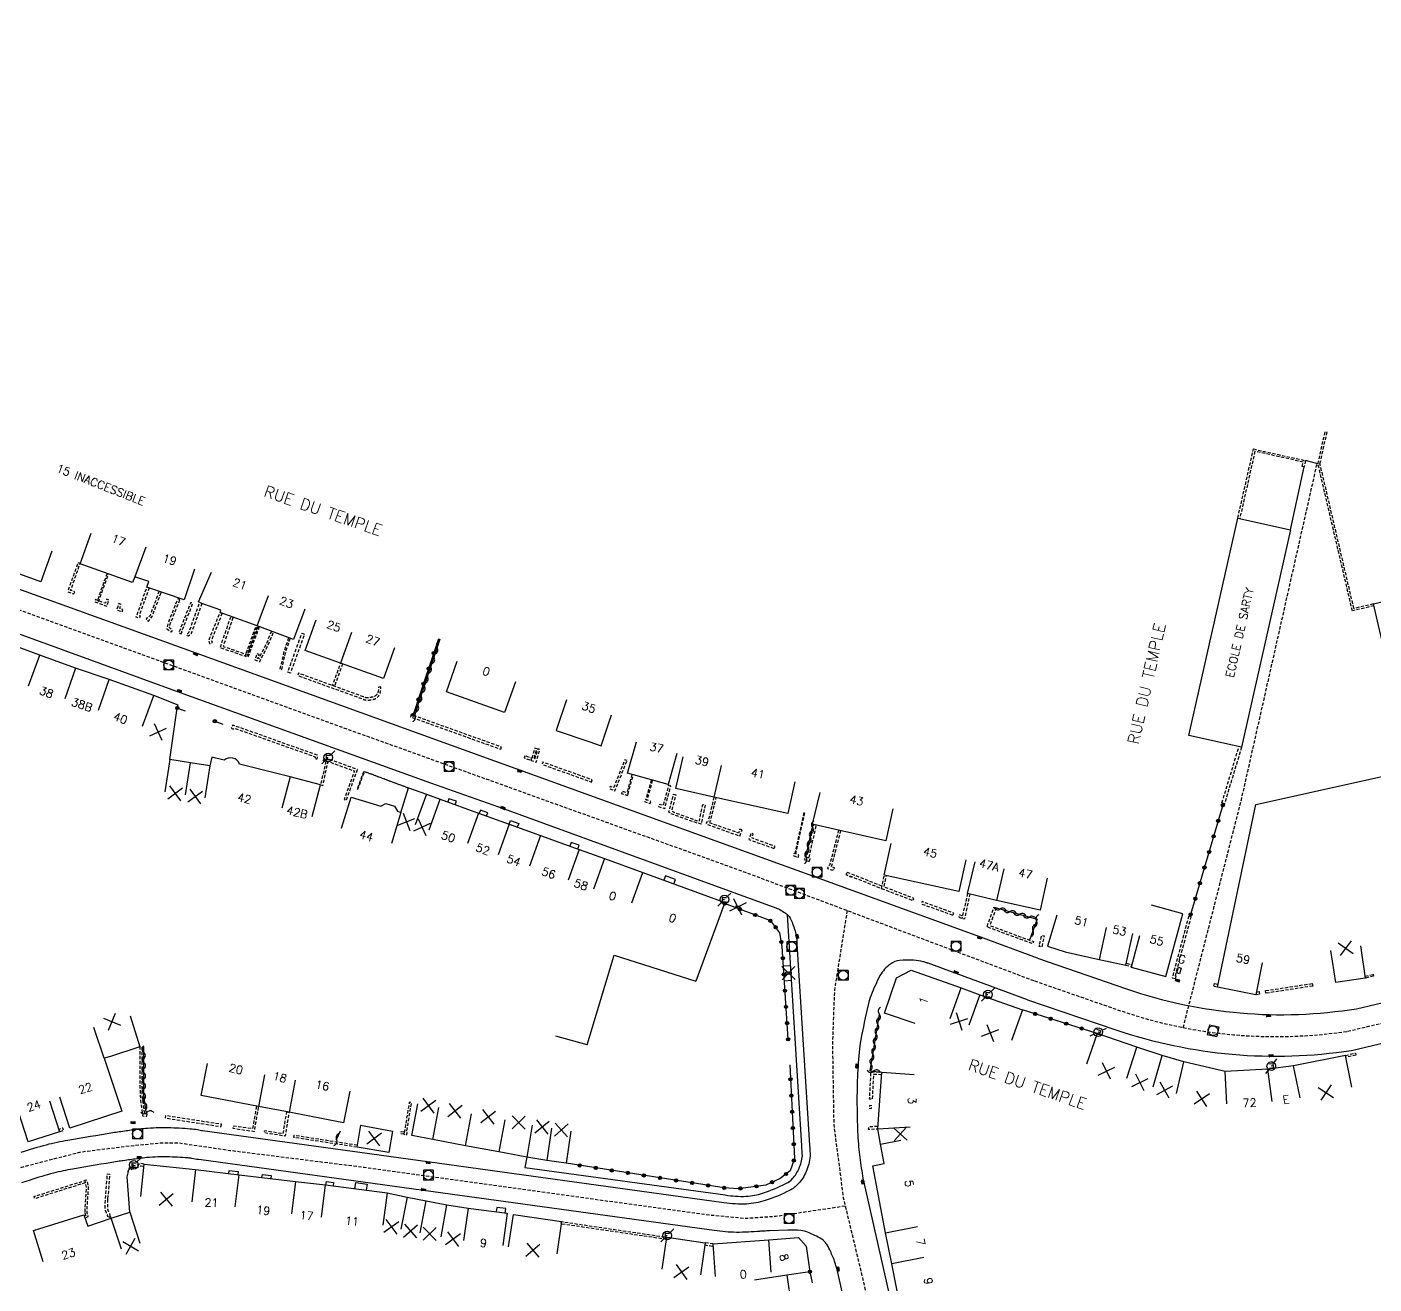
# Model space of a CAD drawing. Header units: millimetres. Extents: x 149999 to 151000, y 127000 to 128000.
# Drawn here: x 150602.9 to 150810.1, y 127183.6 to 127376.9 of the extents above; entities that cross this region are included whole.
import ezdxf
from ezdxf.enums import TextEntityAlignment as Align

# ---------------------------------------------------------------- set-up
doc = ezdxf.new("R2010")
doc.units = ezdxf.units.MM
doc.linetypes.add('DASHED', pattern=[0.75, 0.5, -0.25])
doc.layers.get('0').update_dxf_attribs({"linetype": 'CONTINUOUS'})
for name, color, linetype in [('W0001', 6, 'DASHED'), ('W0008', 7, 'CONTINUOUS'), ('W0017', 7, 'CONTINUOUS'), ('W0100', 7, 'CONTINUOUS'), ('W0112', 1, 'DASHED'), ('W0310', 3, 'CONTINUOUS'), ('W0322', 7, 'CONTINUOUS'), ('W0334', 7, 'CONTINUOUS'), ('W0400', 7, 'CONTINUOUS'), ('W0420', 7, 'CONTINUOUS'), ('W0471', 7, 'CONTINUOUS'), ('W0984', 7, 'CONTINUOUS'), ('W0989', 7, 'CONTINUOUS'), ('W0991', 7, 'CONTINUOUS'), ('W1102', 7, 'CONTINUOUS')]:
    doc.layers.add(name, color=color, linetype=linetype)
doc.styles.get("Standard").update_dxf_attribs({"font": 'romans.shx', "width": 0.85})

# ---------------------------------------------------------------- blocks, each defined once
blk = doc.blocks.new('T400')
for p, q in [((-0.15, 0.3), (0.15, 0.3)), ((-0.15, -0.25), (-0.15, 0.3)), ((-0.15, 0.15), (0.15, 0.15)), ((-0.15, 0), (0.15, 0)), ((0.15, 0.3), (0.15, -0.25)), ((-0.15, -0.15), (0.15, -0.15)), ((-0.15, -0.25), (-0.15, -0.3)), ((-0.15, -0.3), (0.15, -0.3)), ((0.15, -0.3), (0.15, -0.25))]:
    blk.add_line(p, q)
blk = doc.blocks.new('t991o')
at = {"color": 0, "linetype": 'Continuous'}
for p, q in [((-1, 1), (1, -1)), ((-1, -1), (1, 1))]:
    blk.add_line(p, q, dxfattribs=at)
blk = doc.blocks.new('t322o')
at = {"color": 0, "linetype": 'Continuous'}
for radius in [0.25, 0.15]:
    blk.add_circle((0, 0), radius, dxfattribs=at)
blk = doc.blocks.new('t310o')
at = {"color": 0, "linetype": 'Continuous'}
for centre, start, end in [((-0.5, 0.38), 216.8699, 323.1304), ((0.5, -0.37), 36.8699, 143.1303)]:
    blk.add_arc(centre, 0.625, start, end, dxfattribs=at)
blk = doc.blocks.new('T471')
for p, q in [((-0.333334, 0.333334), (-0.333334, -0.333334)), ((-0.333334, 0.333334), (0.333334, 0.333334)), ((-0.333334, 0), (0, 0)), ((0.500001, 0.500001), (1.000002, 1.000002)), ((-0.500001, -0.500001), (-1.000002, -1.000002)), ((-0.333334, -0.333334), (0.333334, -0.333334))]:
    blk.add_line(p, q)
blk.add_ellipse((0, 0), major_axis=(0.471405, 0.471405), ratio=1, start_param=5.4977871438, end_param=11.780972451)
blk = doc.blocks.new('T420')
for p, q in [((0.75, 0.75), (-0.75, 0.75)), ((-0.75, 0.75), (-0.75, -0.75)), ((0.75, 0.75), (0.75, -0.75)), ((0.75, -0.75), (-0.75, -0.75))]:
    blk.add_line(p, q)
blk.add_ellipse((0, 0), major_axis=(-0.53, 0.53), ratio=1, start_param=3.926991, end_param=10.210176)

msp = doc.modelspace()

# ---------------------------------------------------------------- linework, layer by layer
at = {"layer": 'W0001', "flags": 128}
for points in [[(150523.06, 127314.93), (150590.19, 127291.47), (150645.46, 127271.34), (150712.64, 127247.19), (150757.87, 127230.2)], [(150780.73, 127223.02), (150789.67, 127258.01), (150801.33, 127309.74)], [(150729.05, 127241.02), (150727.1, 127228.78), (150726.79, 127220.59), (150727, 127208.05), (150728.46, 127196.85), (150731.47, 127184.31), (150743.43, 127130.63), (150757.48, 127067.52), (150759.85, 127058.53), (150771.8, 127007.12)], [(150492.98, 127165.79), (150525.92, 127176.7), (150547.7, 127183.65), (150566.99, 127190.19), (150599.73, 127200.92), (150604.81, 127202.27), (150611.34, 127203.93), (150618.08, 127204.76), (150623.17, 127205.28), (150626.38, 127205.29), (150634.16, 127204.15), (150654.77, 127201.56), (150692, 127196.4), (150707.87, 127194.23), (150713.47, 127193.71), (150718.04, 127194.02), (150728.75, 127195.62)]]:
    msp.add_lwpolyline(points, dxfattribs=at)
at = {"layer": 'W0001'}
msp.add_lwpolyline([(150757.87, 127230.2), (150771.33, 127225.53, 0.119904), (150806.01, 127222.46), (150835.38, 127229.44), (150855.05, 127234.08), (150887.69, 127241.84, -0.386732)], format="xyb", dxfattribs=at)
at = {"layer": 'W0008'}
for points in [[(150758.31, 127233.69), (150772.01, 127228.98, 0.123518), (150807.39, 127225.93), (150835.04, 127232.45), (150854.69, 127237.09), (150872.31, 127241.29), (150878.3, 127242.75, 0.373321), (150881.86, 127247.34), (150867.31, 127311.86), (150856.01, 127361.94), (150843.24, 127418.91, 0.32754), (150840.59, 127420.66, -0.021067), (150829.54, 127419.29, -0.097966), (150811.15, 127420.93), (150790.86, 127425.43), (150766.74, 127430.93), (150750.94, 127434.43), (150719.34, 127441.25), (150706.51, 127444.11), (150693.77, 127447.2), (150684.92, 127449.33, -0.025223), (150681.32, 127450.56)], [(150756.8, 127227.29), (150770.36, 127222.69, 0.12032), (150806.58, 127219.51), (150836.07, 127226.52), (150855.74, 127231.16), (150879.29, 127236.76, -0.378538), (150884.93, 127233.6), (150892.99, 127198.01), (150901.62, 127159.77), (150905.23, 127143.95), (150911.53, 127116.18), (150916.21, 127095.46, -0.325), (150913.15, 127090.74), (150906.05, 127089.04), (150875.11, 127081.65), (150875.11, 127081.65), (150830.39, 127071.02), (150807.63, 127065.53), (150789.06, 127060.63)]]:
    msp.add_lwpolyline(points, format="xyb", dxfattribs=at)
at = {"layer": 'W0008', "flags": 128}
for points in [[(150758.31, 127233.69), (150749.44, 127236.98), (150721.39, 127247.17), (150678.73, 127262.58), (150674.87, 127264), (150628.95, 127280.57), (150601, 127290.68), (150587.98, 127295.43), (150545.87, 127310.67), (150540.91, 127312.45), (150524.51, 127318.86)], [(150668.8, 127257.3), (150668.99, 127257.82), (150667.82, 127258.21), (150667.65, 127257.72)], [(150673.62, 127255.56), (150673.79, 127256.03), (150672.66, 127256.45), (150672.48, 127255.97)], [(150677.11, 127254.29), (150677.31, 127254.86), (150678.55, 127254.41), (150678.34, 127253.85)], [(150687.66, 127250.47), (150687.87, 127251.06), (150686.62, 127251.47), (150686.42, 127250.92)], [(150702.42, 127245.12), (150702.66, 127245.78), (150701.11, 127246.34), (150700.87, 127245.69)], [(150634, 127200.59), (150634.05, 127201.05), (150635.42, 127200.89), (150635.37, 127200.44)], [(150639.08, 127199.98), (150639.14, 127200.45), (150640.5, 127200.27), (150640.44, 127199.82)], [(150648.91, 127198.82), (150648.98, 127199.36), (150650.08, 127199.23), (150650.01, 127198.68)], [(150653.37, 127198.24), (150653.5, 127199.19), (150655.23, 127198.93), (150655.11, 127198.02)], [(150676.47, 127194.51), (150676.56, 127195.21), (150675.17, 127195.38), (150675.08, 127194.69)]]:
    msp.add_lwpolyline(points, dxfattribs=at)
for points in [[(150583.41, 127290.22), (150626.34, 127274.61), (150649.95, 127266.06), (150665, 127260.67), (150676.3, 127256.63), (150718.08, 127241.44, -0.078488), (150719.71, 127240.51, -0.122772), (150720.44, 127239.55, -0.022965), (150720.97, 127238.15, -0.031467), (150721.24, 127237.09, -0.026076), (150721.3, 127236.61, -0.017948), (150721.34, 127235.91), (150723.28, 127204.92, -0.000366), (150723.38, 127203.26, -0.075349), (150722.76, 127200.88, -0.082346), (150721.54, 127199, -0.091772), (150720.19, 127197.98, -0.03804), (150716.43, 127196.42, -0.066412), (150713.59, 127195.9, -0.054929), (150710.1, 127196.1), (150664.53, 127202.39), (150629.96, 127207.14, -0.016001), (150629.16, 127207.28, 0.032484), (150628.06, 127207.43, 0.00659), (150624.66, 127207.62, 0.021538), (150623.28, 127207.62, 0.007423), (150621.49, 127207.52, 0.012084), (150620.26, 127207.41, 0.003563), (150619.26, 127207.28, 0.001598), (150617.13, 127206.98, 0.005827), (150616.15, 127206.83, 0.000742), (150609.24, 127205.68, 0.021496), (150605.91, 127204.97, 0.017286), (150602.01, 127203.82)], [(150756.8, 127227.29), (150741.5, 127232.9, 0.009225), (150741, 127233.08, 0.017208), (150740.72, 127233.15, 0.049119), (150739.28, 127233.37, 0.03335), (150737.13, 127233.33, 0.142685), (150735.7, 127232.78, 0.09037), (150734.1, 127231.03, 0.019631), (150732.75, 127228.03, 0.040646), (150732.27, 127226.52, 0.009012), (150731.15, 127221.12, 0.025919), (150730.89, 127219.22, 0.010696), (150730.62, 127214.87, 0.012726), (150730.57, 127211.2, 0.006136), (150730.66, 127207.03, 0.013459), (150730.78, 127205.13, 0.009855), (150730.96, 127203.44, 0.00517), (150731.41, 127200.23, 0.011793), (150731.45, 127200.02, 0.00297), (150731.62, 127199.2), (150736.12, 127179.29)], [(150735.56, 127149.95), (150727.5, 127185.83, 0.017124), (150727.34, 127186.47, 0.016955), (150727.12, 127187.11, 0.021384), (150726.38, 127188.86, 0.035649), (150725.82, 127189.85, 0.112102), (150725.16, 127190.48, 0.041045), (150722.94, 127191.57, 0.067271), (150721.91, 127191.82, 0.036071), (150719.93, 127191.89), (150717.11, 127191.78, 0.011212), (150716.66, 127191.76, -0.006771), (150715.91, 127191.71, -0.000427), (150715.2, 127191.67, -0.000172), (150713.42, 127191.57, -0.020032), (150711.6, 127191.55, -0.022281), (150709.96, 127191.66), (150708.63, 127191.82), (150707.46, 127191.97), (150663.92, 127197.97), (150629.35, 127202.72, -0.016001), (150628.28, 127202.9, 0.032484), (150627.74, 127202.98, 0.00659), (150624.47, 127203.16, 0.021538), (150623.46, 127203.16, 0.007423), (150621.81, 127203.07, 0.012084), (150620.8, 127202.97, 0.003563), (150619.85, 127202.85, 0.001598), (150617.76, 127202.56, 0.005827), (150616.88, 127202.43, 0.000742), (150609.98, 127201.28, 0.021496), (150607.03, 127200.65, 0.017286), (150603.42, 127199.59), (150602.12, 127199.15)]]:
    msp.add_lwpolyline(points, format="xyb", dxfattribs=at)
at = {"layer": 'W0017', "flags": 128}
msp.add_lwpolyline([(150679.78, 127203.09), (150679.51, 127201.49), (150710.3, 127197.29, 0.054929), (150713.53, 127197.09, 0.066412), (150716.06, 127197.56, 0.03804), (150719.65, 127199.05, 0.091772), (150720.66, 127199.81, 0.082346), (150721.66, 127201.36, 0.072071), (150722.18, 127203.29, 0.000344), (150722.08, 127204.85), (150719.86, 127240.38)], format="xyb", dxfattribs=at)
for points in [[(150720.35, 127232.51), (150719.26, 127232.44)], [(150719.4, 127230.22), (150720.49, 127230.29)], [(150618.78, 127194.64), (150618.36, 127200.09), (150618.69, 127201.51)]]:
    msp.add_lwpolyline(points, dxfattribs=at)
at = {"layer": 'W0100', "flags": 128}
for points in [[(150606.76, 127296.26), (150605.06, 127291.56), (150592.19, 127296.19), (150590.11, 127296.95), (150583.52, 127299.32), (150585.21, 127304.02)], [(150628.72, 127293.52), (150627.1, 127288.79), (150621.4, 127290.74), (150621.69, 127291.59), (150619.54, 127292.3), (150619.18, 127291.43), (150611.13, 127294.33), (150612.82, 127299.04)], [(150645.67, 127287.36), (150643.91, 127282.67), (150638.33, 127284.76), (150632.63, 127286.83), (150632.77, 127287.21), (150629.84, 127288.23), (150629.3, 127288.47), (150631.33, 127293.04)], [(150651.17, 127279.04), (150645.72, 127281.01), (150647.42, 127285.71)], [(150659.46, 127281.38), (150657.78, 127276.67), (150651.14, 127279.05)], [(150678.05, 127276.19), (150676.38, 127271.48), (150667.44, 127274.65), (150669.11, 127279.36)], [(150685.89, 127273.42), (150684.3, 127268.68), (150689.32, 127266.99), (150691.22, 127266.35), (150692.81, 127271.09)], [(150702.88, 127265.18), (150701.53, 127260.37), (150695.3, 127262.12), (150696.65, 127266.93)], [(150721, 127260.81), (150719.92, 127255.93), (150708.58, 127258.45), (150702.72, 127259.79), (150703.83, 127264.66)], [(150651.31, 127253.67), (150652.77, 127258.45), (150657.35, 127257.05), (150658.15, 127257.47), (150659.44, 127257.08), (150659.92, 127256.27), (150660.45, 127256.1), (150661.62, 127259.9), (150664.36, 127258.91), (150666.47, 127258.14), (150672.39, 127256), (150677.11, 127254.29), (150681.91, 127252.55), (150687.84, 127250.41), (150691.77, 127249.02), (150697.65, 127246.87), (150710.24, 127242.24), (150705.8, 127230.18)], [(150736.1, 127256.63), (150735, 127251.75), (150727.74, 127253.38), (150723.93, 127254.24), (150723.75, 127254.28), (150724.91, 127259.15)], [(150672.39, 127256), (150670.69, 127251.3)], [(150677.11, 127254.29), (150675.4, 127249.59)], [(150747.31, 127248.83), (150746.24, 127243.94), (150734.77, 127246.45), (150735.84, 127251.34)], [(150759.82, 127245.97), (150758.75, 127241.09), (150752.03, 127242.56), (150747.55, 127243.65), (150748.73, 127248.51)], [(150739.54, 127223.63), (150734.81, 127225.25), (150736.67, 127230.68), (150738.9, 127231.85), (150746.6, 127229.11), (150749.47, 127228.08), (150756.02, 127225.73), (150754.33, 127221.02)], [(150618.79, 127224.81), (150620.3, 127220.04), (150615.78, 127218.6), (150614.82, 127218.3), (150617.55, 127210.15), (150609.55, 127207.57), (150608.02, 127212.33)], [(150652.6, 127213.27), (150651.62, 127208.36), (150643.25, 127210.02), (150638.57, 127210.87), (150629.74, 127212.57), (150630.68, 127217.48)], [(150742.25, 127180.38), (150737.34, 127179.43), (150735.93, 127186.72), (150734.96, 127191.46), (150733, 127201.78), (150734.76, 127202.11), (150734.19, 127205.09), (150733.75, 127207.45), (150734.39, 127216.16), (150739.38, 127215.79)], [(150606.4, 127211.78), (150607.94, 127207.02), (150603.15, 127205.47), (150601.61, 127210.22)], [(150686.59, 127207.1), (150685.84, 127202.16), (150682.86, 127202.61), (150679.78, 127203.09), (150675.48, 127203.93), (150670.38, 127204.86), (150665.33, 127205.81), (150662.14, 127206.41), (150663.07, 127211.32)], [(150654.25, 127208.01), (150659.17, 127207.11), (150658.57, 127203.8), (150653.7, 127204.63), (150654.27, 127208)], [(150620.44, 127197.06), (150620.96, 127202.03), (150628.85, 127201.19), (150635.56, 127200.41), (150644.21, 127199.36), (150648.83, 127198.83), (150658.31, 127197.6), (150661.42, 127196.94), (150664.34, 127196.39), (150667.51, 127195.78), (150670.79, 127195.24), (150676.76, 127194.47), (150676.12, 127189.52)], [(150605.45, 127187.03), (150603.95, 127191.81), (150611.7, 127194.23), (150612.3, 127192.49), (150615.91, 127193.72), (150618.78, 127194.64), (150620.31, 127189.88)], [(150677.01, 127189.33), (150677.73, 127194.27), (150685.14, 127193.19), (150684.42, 127188.25)], [(150700.61, 127185.86), (150701.33, 127190.8), (150707.25, 127189.95), (150706.53, 127185)], [(150708.83, 127184.78), (150708.47, 127189.76), (150716.99, 127190.38), (150721.59, 127190.73), (150722.74, 127189.44), (150723.34, 127185.48), (150719.78, 127184.94), (150720.46, 127180.47)]]:
    msp.add_lwpolyline(points, dxfattribs=at)
at = {"layer": 'W0100'}
for points in [[(150789.13, 127301.36), (150797.22, 127299.54), (150789.69, 127266.12), (150781.6, 127267.94)], [(150779.99, 127232.3), (150780.41, 127232.18), (150780.18, 127231.31), (150779.76, 127231.43)]]:
    msp.add_lwpolyline(points, close=True, dxfattribs=at)
at = {"layer": 'W0100', "flags": 128}
msp.add_lwpolyline([(150646.82, 127255.49), (150648.1, 127260.32), (150643.39, 127261.57), (150635.65, 127263.54, 0.524477), (150633.26, 127264.11), (150631.38, 127264.57), (150631.06, 127263.27), (150628.09, 127263.72), (150624.91, 127264.21), (150626.06, 127272.15), (150626.17, 127272.59), (150622.47, 127274.05), (150615.58, 127276.52), (150610.4, 127278.27), (150604.9, 127280.27), (150600.03, 127282.07), (150595.29, 127283.81), (150589.02, 127286.14), (150585.39, 127287.46), (150580.66, 127289.21), (150578.91, 127284.52)], format="xyb", dxfattribs=at)
at = {"layer": 'W0100'}
for points in [[(150816.47, 127280.8), (150811.92, 127279.75), (150810.59, 127285.5), (150809.97, 127288.15), (150820.71, 127290.69), (150821.34, 127287.98), (150822.37, 127283.49)], [(150792.87, 127232.96), (150791.88, 127228.05), (150785.99, 127229.24), (150791.9, 127257.34), (150820.76, 127263.71), (150820.92, 127263.03), (150867.83, 127274.08), (150867.89, 127273.79), (150872.66, 127274.81), (150877.8, 127250.61), (150878.96, 127245.61), (150877.74, 127243.65), (150873.37, 127242.63), (150873.42, 127242.45), (150865.77, 127240.66), (150846.4, 127236.29), (150845.3, 127241.17)], [(150774, 127237.15), (150772.71, 127232.32), (150778.06, 127230.89), (150780.66, 127240.53), (150775.83, 127241.83)], [(150761.28, 127240.31), (150759.85, 127235.52), (150762.6, 127234.69), (150767.79, 127233.51), (150771.9, 127232.61), (150772.97, 127237.49)], [(150807.98, 127235.57), (150808.73, 127230.63), (150804.21, 127229.94), (150803.45, 127234.88)], [(150806.66, 127213.85), (150805.67, 127218.75), (150797.71, 127217.14), (150793.75, 127216.61), (150787.2, 127216.28), (150780.83, 127217.76), (150777.48, 127218.72), (150773.62, 127220), (150767.5, 127222.13), (150765.86, 127217.41)]]:
    msp.add_lwpolyline(points, dxfattribs=at)
at = {"layer": 'W0100', "flags": 128}
for points in [[(150712.56, 127241.61), (150712.46, 127241.33), (150711.93, 127241.51), (150712.03, 127241.8)], [(150719.63, 127231.23), (150719.63, 127231.56), (150720.45, 127231.57), (150720.46, 127231.24)]]:
    msp.add_lwpolyline(points, close=True, dxfattribs=at)
at = {"layer": 'W0112'}
for points in [[(150810.04, 127287.86), (150806.74, 127287.09), (150801.45, 127309.71), (150802.56, 127314.65)], [(150809.97, 127288.15), (150806.97, 127287.45), (150801.76, 127309.71), (150802.86, 127314.59)], [(150789.13, 127301.36), (150791.53, 127311.98), (150799.52, 127310.18), (150799.31, 127309.21), (150799.02, 127309.27), (150799.17, 127309.95), (150791.75, 127311.62), (150789.43, 127301.3)], [(150789.69, 127266.12), (150787.08, 127257.44), (150786.69, 127257.56), (150789.29, 127266.21)], [(150771.97, 127232.9), (150772.81, 127232.7)], [(150771.9, 127232.61), (150772.74, 127232.41)], [(150808.69, 127230.93), (150809.93, 127231.21), (150810, 127230.92), (150808.73, 127230.63)], [(150785.99, 127229.24), (150785.44, 127229.37), (150785.54, 127229.78), (150786.08, 127229.67)], [(150791.97, 127228.47), (150792.41, 127228.55), (150792.47, 127228.15), (150791.88, 127228.05)], [(150805.67, 127218.75), (150807.23, 127219.09), (150807.29, 127218.79), (150805.73, 127218.45)]]:
    msp.add_lwpolyline(points, dxfattribs=at)
at = {"layer": 'W0112', "flags": 128}
for points in [[(150610.17, 127289.68), (150610.29, 127290.01), (150609.66, 127290.24), (150611.13, 127294.37), (150610.79, 127294.49), (150609.21, 127290.03)], [(150615.55, 127288.75), (150615.22, 127288.87), (150615, 127288.26), (150613.47, 127288.81), (150613.35, 127288.48), (150615.21, 127287.81)], [(150626.47, 127288.82), (150626.14, 127288.96), (150624.58, 127285.05), (150624.46, 127284.34), (150625.11, 127283.81), (150625.34, 127284.08), (150624.84, 127284.49), (150624.93, 127284.95)], [(150617.56, 127286.95), (150617.68, 127287.28), (150617.2, 127287.47), (150617.42, 127288.07), (150617.09, 127288.2), (150616.74, 127287.26)], [(150626.68, 127283.56), (150626.81, 127283.89), (150626.74, 127283.91), (150628.45, 127288.23), (150628.12, 127288.36), (150626.28, 127283.71)], [(150643.45, 127277.51), (150643.04, 127277.66), (150643.51, 127278.94), (150645.2, 127283.65), (150645.61, 127283.5), (150643.92, 127278.8)], [(150675.79, 127265.8), (150675.91, 127266.14), (150662.03, 127271.13), (150661.91, 127270.8)], [(150634.36, 127269.05), (150634.67, 127268.89), (150634.77, 127269.08), (150647.25, 127264.65), (150647.24, 127264.35), (150647.59, 127264.34), (150647.61, 127264.89), (150634.6, 127269.52)], [(150681.82, 127265.75), (150681.49, 127265.86), (150680.99, 127264.29), (150680.89, 127264.32), (150681.39, 127265.89), (150681.05, 127266), (150680.45, 127264.09), (150681.22, 127263.84)], [(150648.1, 127260.32), (150648.44, 127260.25), (150649.25, 127263.94), (150653.3, 127262.47), (150651.71, 127258.1), (150652.05, 127257.98), (150653.76, 127262.68), (150648.99, 127264.42)], [(150680.45, 127264.09), (150680.57, 127264.42), (150679.51, 127264.81), (150679.39, 127264.47)], [(150689.75, 127260.76), (150689.87, 127261.09), (150682.27, 127263.84), (150682.15, 127263.51)], [(150695.21, 127264.06), (150694.88, 127264.2), (150693.15, 127259.89), (150692.63, 127260.1), (150692.49, 127259.77), (150693.35, 127259.42)], [(150701.94, 127260.18), (150701.6, 127260.27), (150700.76, 127257.15), (150700.16, 127257.34), (150700.06, 127257), (150701.01, 127256.69)], [(150695.3, 127258.7), (150695.42, 127259.03), (150694.49, 127259.36), (150694.37, 127259.02)], [(150698.76, 127257.46), (150698.88, 127257.8), (150698.05, 127258.09), (150697.93, 127257.75)], [(150702.37, 127258.89), (150702.71, 127258.8), (150702.06, 127256.34), (150702.38, 127256.2), (150702.37, 127256.14), (150706, 127254.82), (150706.05, 127254.92), (150706.35, 127254.79), (150706.87, 127257.3), (150707.22, 127257.23), (150706.61, 127254.3), (150706.23, 127254.46), (150706.19, 127254.38), (150701.98, 127255.9), (150701.99, 127255.99), (150701.64, 127256.14)], [(150721.02, 127249.85), (150721.17, 127249.82), (150721.48, 127251.21), (150722.56, 127256.09), (150722.41, 127256.12), (150721.33, 127251.24)], [(150712.91, 127253.42), (150712.57, 127253.53), (150712.36, 127252.93), (150707.49, 127254.65), (150707.37, 127254.32), (150712.57, 127252.47)], [(150717.86, 127250.54), (150717.98, 127250.87), (150714.4, 127252.17), (150714.62, 127252.77), (150714.28, 127252.9), (150713.94, 127251.95)], [(150721.52, 127249.19), (150721.65, 127249.52), (150720.91, 127249.8), (150720.78, 127249.47)], [(150723.22, 127248.57), (150723.37, 127248.99), (150722.61, 127249.27), (150722.46, 127248.85)], [(150745.32, 127240.3), (150745.44, 127240.63), (150740.57, 127242.39), (150740.45, 127242.06)], [(150621.39, 127209.4), (150621.41, 127209.76), (150621.05, 127209.78), (150620.68, 127212.55), (150620.66, 127220.04), (150620.3, 127220.04), (150620.33, 127212.53), (150620.73, 127209.44)], [(150732.45, 127210.62), (150732.8, 127210.58), (150732.85, 127210.97), (150732.5, 127211.02)], [(150632.79, 127207.8), (150632.84, 127208.15), (150624.24, 127209.48), (150624.18, 127209.13)], [(150608.58, 127207.24), (150608.47, 127207.58), (150607.83, 127207.36), (150607.94, 127207.02)]]:
    msp.add_lwpolyline(points, close=True, dxfattribs=at)
for points in [[(150615.26, 127292.84), (150613.77, 127288.71), (150613.98, 127288.59), (150615.48, 127292.76)], [(150621.73, 127290.63), (150620.19, 127286.35), (150620.34, 127286.31), (150620.24, 127285.97), (150619.73, 127286.11), (150621.4, 127290.74), (150621.73, 127290.62)], [(150623.26, 127290.1), (150621.89, 127286.39), (150621.51, 127285.95), (150621.4, 127286.01), (150621.25, 127285.68), (150621.61, 127285.52), (150622.2, 127286.2), (150623.6, 127289.99)], [(150636.6, 127280.43), (150636.49, 127280.1), (150632.65, 127281.41), (150634.27, 127286.14), (150634.61, 127286.03), (150633.1, 127281.63), (150636.61, 127280.43)], [(150638.66, 127284.64), (150636.91, 127279.94), (150636.49, 127280.1), (150638.2, 127284.81)], [(150638.48, 127284.71), (150636.79, 127280.2), (150638.39, 127284.74)], [(150640.53, 127283.94), (150639.7, 127281.93), (150638.56, 127279.72), (150638.43, 127279.76), (150638.65, 127280.37), (150638.32, 127280.49), (150637.98, 127279.55), (150638.73, 127279.28), (150640.02, 127281.78), (150640.86, 127283.81)], [(150643.18, 127282.95), (150642.5, 127281), (150641.84, 127278.14), (150642.11, 127278.08), (150642.77, 127280.92), (150643.43, 127282.85)], [(150651.46, 127278.93), (150650.23, 127275.5), (150649.94, 127275.6), (150651.17, 127279.04)], [(150648.98, 127264.37), (150648.68, 127263.92), (150648.49, 127264.04), (150648.77, 127264.48), (150648.98, 127264.36)], [(150661.6, 127259.83), (150654.81, 127262.36), (150653.78, 127259.6), (150653.73, 127259.61), (150654.77, 127262.43), (150661.61, 127259.88)], [(150695.97, 127261.93), (150695.18, 127259.12), (150695.37, 127259.06), (150696.16, 127261.88)], [(150698.93, 127261.1), (150698.09, 127258.12), (150698.3, 127257.99), (150699.15, 127261.03)], [(150708.58, 127258.45), (150707.7, 127254.83), (150708.05, 127254.75), (150708.92, 127258.37)], [(150723.14, 127249.08), (150722.81, 127249.2), (150723.93, 127254.24), (150724.27, 127254.16), (150723.14, 127249.08)], [(150727.74, 127253.38), (150726.33, 127247.92), (150726.16, 127247.94), (150726.02, 127247.5), (150726.76, 127247.23), (150726.81, 127247.32), (150727.01, 127247.26), (150727.12, 127247.59), (150726.65, 127247.75), (150728.09, 127253.3)], [(150734.41, 127244.76), (150729, 127246.91), (150728.87, 127246.58), (150734.33, 127244.41), (150734.77, 127246.45)], [(150729.81, 127246.21), (150729.78, 127246.12), (150729.06, 127246.38), (150729.1, 127246.49)], [(150734.33, 127244.41), (150739.17, 127242.56), (150739.3, 127242.89), (150734.74, 127244.63), (150735.12, 127246.38)], [(150746.8, 127240.17), (150746.35, 127240.33), (150746.23, 127240), (150746.72, 127239.82), (150747.14, 127239.74), (150747.25, 127240.17), (150747.98, 127243.54)], [(150747.55, 127243.65), (150746.72, 127239.82)], [(150751.97, 127241.44), (150751.01, 127238.7), (150757.72, 127236.24), (150757.6, 127235.91), (150750.56, 127238.49), (150751.63, 127241.53), (150751.96, 127241.41)], [(150758.65, 127235.84), (150759, 127237.21), (150759.35, 127237.14), (150758.96, 127235.39), (150758.56, 127235.5), (150758.7, 127235.83)], [(150734.36, 127215.76), (150733.1, 127215.82), (150732.91, 127212.01), (150732.51, 127212.03), (150732.72, 127216.24), (150734.39, 127216.16)], [(150638.23, 127210.93), (150637.62, 127207.46), (150634.66, 127207.89), (150634.6, 127207.54), (150637.91, 127207.06), (150638.57, 127210.87)], [(150642.9, 127210.08), (150643.25, 127210.02), (150642.63, 127206.34), (150639.45, 127206.83), (150639.51, 127207.18), (150642.34, 127206.74), (150642.9, 127210.09)], [(150660.96, 127206.97), (150660.91, 127206.62), (150661.35, 127206.55), (150661.41, 127206.9), (150661.32, 127206.91), (150662.08, 127211.5), (150661.73, 127211.55), (150660.91, 127206.62), (150660.44, 127206.68), (150660.49, 127207.04), (150660.97, 127206.97)], [(150653.7, 127204.63), (150643.98, 127206.13), (150644.04, 127206.48), (150653.76, 127204.98)], [(150733.77, 127207.81), (150732.72, 127207.78), (150732.37, 127207.78), (150732.31, 127207.41), (150733.75, 127207.45)], [(150620.96, 127202.03), (150620.29, 127202.15), (150620.27, 127202.03), (150618.69, 127201.51), (150618.81, 127201.17), (150620.39, 127201.7), (150620.36, 127201.78), (150620.93, 127201.68)], [(150615.9, 127193.71), (150615.83, 127193.91), (150615.5, 127193.81), (150615.57, 127193.6)], [(150701.28, 127190.45), (150685.09, 127192.84), (150685.14, 127193.19), (150701.33, 127190.8), (150701.28, 127190.45)], [(150708.47, 127189.76), (150707.25, 127189.95), (150707.2, 127189.6), (150708.5, 127189.4)]]:
    msp.add_lwpolyline(points, dxfattribs=at)
for points in [[(150629.84, 127288.23), (150628.32, 127283.93, -0.024455), (150628.18, 127283.6, -0.08395), (150628.12, 127283.51), (150627.79, 127283.18), (150627.59, 127283.23), (150627.68, 127283.6), (150627.84, 127283.77, 0.023563), (150627.96, 127284.05), (150629.5, 127288.38)], [(150632.96, 127286.71), (150631.41, 127282.83, 0.026076), (150631.3, 127282.52), (150631.41, 127282.27), (150631.26, 127281.94), (150631.07, 127282.02), (150630.95, 127282.47, -0.136531), (150630.95, 127282.56, -0.029938), (150631.08, 127282.96), (150632.63, 127286.83), (150632.96, 127286.7)]]:
    msp.add_lwpolyline(points, format="xyb", dxfattribs=at)
for points in [[(150657.36, 127275.42), (150657.01, 127275.38, -0.152814), (150656.79, 127274.31, -0.199537), (150656.2, 127273.86, -0.053507), (150655.35, 127273.71, -0.093071), (150654.94, 127273.76, -0.039019), (150654.87, 127273.79, 0.029984), (150654.68, 127273.88), (150644.68, 127277.49), (150644.56, 127277.15), (150654.56, 127273.54, -0.029984), (150654.71, 127273.48, 0.039019), (150654.83, 127273.43, 0.093071), (150655.37, 127273.36, 0.053507), (150656.3, 127273.51, 0.199537), (150657.1, 127274.14, 0.152814)], [(150615.35, 127196.65), (150615.32, 127195.37, 0.143209), (150615.52, 127194.65, -0.143209), (150615.71, 127193.93), (150615.36, 127193.94, 0.143209), (150615.21, 127194.47, -0.143209), (150614.97, 127195.38), (150615, 127196.67), (150615.33, 127200.53), (150615.68, 127200.5)], [(150611.85, 127194.59, 0.031151), (150611.92, 127194.21, 0.031151), (150612.04, 127193.85), (150612.37, 127193.98, -0.031151), (150612.26, 127194.3, -0.031151), (150612.2, 127194.63, -0.028985), (150612.18, 127194.88, -0.0206), (150612.19, 127195.27), (150612.43, 127198.52), (150612.16, 127199.59), (150611.82, 127199.5), (150611.92, 127199.16), (150604.15, 127196.72), (150604.05, 127197.06), (150611.82, 127199.5), (150612.07, 127198.49), (150611.84, 127195.29, 0.0206), (150611.83, 127194.88, 0.028985)]]:
    msp.add_lwpolyline(points, format="xyb", close=True, dxfattribs=at)
at = {"layer": 'W0112'}
for points in [[(150781.57, 127240.16), (150779.03, 127230.67), (150779.56, 127230.53), (150779.66, 127230.92), (150779.52, 127230.95), (150781.96, 127240.06)], [(150800.65, 127229.4), (150793.45, 127228.3), (150793.39, 127228.7), (150800.58, 127229.8)]]:
    msp.add_lwpolyline(points, close=True, dxfattribs=at)
at = {"layer": 'W0310', "flags": 128}
for points in [[(150662.57, 127271.03), (150663.32, 127273.28), (150666.46, 127282.77)], [(150722.71, 127249.22), (150723.83, 127254.27)], [(150751.63, 127241.53), (150758.27, 127239.69), (150757.09, 127236.47)], [(150734, 127225.1), (150732.57, 127216.39), (150734.39, 127216.16)], [(150621.43, 127210.01), (150621.27, 127210.02), (150620.94, 127212.57), (150620.91, 127220.04)], [(150650.55, 127205.81), (150651.16, 127207.16)]]:
    msp.add_lwpolyline(points, dxfattribs=at)
at = {"layer": 'W0322', "flags": 128}
for points in [[(150662.36, 127271.1), (150663.11, 127273.35), (150666.25, 127282.84)], [(150626.06, 127272.15), (150627.28, 127271.72)], [(150631.82, 127270.12), (150633.07, 127269.68)], [(150719.98, 127221.22), (150719.06, 127235.49), (150718.71, 127237.59), (150717.33, 127239.42), (150710.19, 127242.1)], [(150720.23, 127217.27), (150720.96, 127202.88), (150720.3, 127201.02), (150718.77, 127199.81), (150716.57, 127198.8), (150712.3, 127198.25), (150710.16, 127198.37), (150685.84, 127202.16)], [(150723.34, 127185.48), (150723.67, 127183.76)]]:
    msp.add_lwpolyline(points, dxfattribs=at)
at = {"layer": 'W0322'}
for points in [[(150781.79, 127240.1), (150786.91, 127257.49)], [(150767.5, 127222.13), (150756.02, 127225.73)]]:
    msp.add_lwpolyline(points, dxfattribs=at)
at = {"layer": 'W0334'}
msp.add_lwpolyline([(150801.45, 127309.71), (150799.52, 127310.18)], dxfattribs=at)
at = {"layer": 'W0334', "flags": 128}
msp.add_lwpolyline([(150797.22, 127299.54), (150799.31, 127309.21)], dxfattribs=at)
at = {"layer": 'W1102'}
for p, q in [((150621.23, 127296.86), (150619.54, 127292.3)), ((150638.33, 127284.76), (150640.06, 127289.46)), ((150652.83, 127283.75), (150651.14, 127279.05)), ((150603.18, 127275.57), (150604.9, 127280.27)), ((150610.4, 127278.27), (150608.75, 127273.55)), ((150613.93, 127271.8), (150615.58, 127276.52)), ((150620.71, 127269.37), (150622.47, 127274.05)), ((150624.91, 127264.21), (150624.15, 127259.27)), ((150627.33, 127258.78), (150628.09, 127263.72)), ((150631.06, 127263.27), (150630.32, 127258.33)), ((150709.68, 127263.32), (150708.58, 127258.45)), ((150643.39, 127261.57), (150642.14, 127256.73)), ((150664.36, 127258.91), (150662.66, 127254.21)), ((150664.77, 127253.44), (150666.47, 127258.14)), ((150660.45, 127256.1), (150658.98, 127251.33)), ((150681.91, 127252.55), (150680.2, 127247.85)), ((150687.84, 127250.41), (150686.15, 127245.7)), ((150691.77, 127249.02), (150690.08, 127244.31)), ((150753.16, 127247.43), (150752.03, 127242.56)), ((150695.93, 127242.18), (150697.65, 127246.87)), ((150768.9, 127238.39), (150767.79, 127233.51)), ((150689.1, 127220.38), (150693.23, 127234.18)), ((150693.23, 127234.18), (150705.8, 127230.18)), ((150744.92, 127224.4), (150746.6, 127229.11)), ((150749.47, 127228.08), (150747.78, 127223.38)), ((150614.82, 127218.3), (150613.24, 127223.04)), ((150689.1, 127220.38), (150684.28, 127221.72)), ((150772.04, 127215.26), (150773.62, 127220)), ((150776.11, 127213.91), (150777.48, 127218.72)), ((150779.7, 127212.89), (150780.83, 127217.76)), ((150787.46, 127211.28), (150787.2, 127216.28)), ((150794.41, 127211.66), (150793.75, 127216.61)), ((150798.7, 127212.24), (150797.71, 127217.14)), ((150639.49, 127215.78), (150638.57, 127210.87)), ((150644.18, 127214.94), (150643.25, 127210.02)), ((150665.33, 127205.81), (150666.26, 127210.72)), ((150670.38, 127204.86), (150671.29, 127209.78)), ((150676.4, 127208.85), (150675.48, 127203.93)), ((150680.64, 127208.02), (150679.78, 127203.09)), ((150683.62, 127207.55), (150682.86, 127202.61)), ((150733.75, 127207.45), (150738.74, 127207.74)), ((150734.19, 127205.09), (150737.29, 127205.7)), ((150628.85, 127201.19), (150628.3, 127196.22)), ((150634.97, 127195.45), (150635.56, 127200.41)), ((150644.21, 127199.36), (150643.62, 127194.39)), ((150648.22, 127193.87), (150648.83, 127198.83)), ((150658.31, 127197.6), (150657.67, 127192.64)), ((150661.42, 127196.94), (150660.43, 127192.04)), ((150663.41, 127191.47), (150664.34, 127196.39)), ((150666.63, 127190.85), (150667.51, 127195.78)), ((150617.48, 127188.97), (150615.91, 127193.72)), ((150670.79, 127195.24), (150670.07, 127190.3)), ((150734.96, 127191.46), (150739.87, 127192.42)), ((150717.36, 127185.4), (150716.99, 127190.38)), ((150740.83, 127187.69), (150735.93, 127186.72)), ((150719.78, 127184.94), (150714.83, 127184.19))]:
    msp.add_line(p, q, dxfattribs=at)

# ---------------------------------------------------------------- block references
at = {"layer": 'W0310'}
for p, rotation in [((150666.02, 127281.44), 71.69090165404198), ((150665.53, 127279.95), 71.69090165404198), ((150665.03, 127278.46), 71.69090165404198), ((150664.05, 127275.49), 71.69090165404198), ((150664.54, 127276.98), 71.69090165404198), ((150663.56, 127274), 71.69090165404198), ((150663.07, 127272.52), 71.690901654042), ((150662.57, 127271.03), 71.690901654042), ((150723.73, 127253.81), 77.48147478729246), ((150723.05, 127250.75), 77.48147478729246), ((150723.39, 127252.28), 77.48147478729246), ((150722.71, 127249.22), 77.48147478729246), ((150752.57, 127241.27), 164.5436709555931), ((150754.08, 127240.85), 164.5436709555931), ((150755.59, 127240.44), 164.5436709555931), ((150757.1, 127240.02), 164.5436709555931), ((150757.63, 127237.94), 249.8713386976482), ((150758.17, 127239.41), 249.8713386976482), ((150733.75, 127223.56), 260.6513984494196), ((150734, 127225.1), 260.6513984494196), ((150733.5, 127222.01), 260.6513984494196), ((150733.24, 127220.47), 260.6513984494196), ((150620.91, 127219.24), 90.19194463144798), ((150620.92, 127217.67), 90.19194463144798), ((150732.73, 127217.38), 260.6513984494196), ((150732.99, 127218.92), 260.6513984494196), ((150620.92, 127216.1), 90.19194463144798), ((150733.13, 127216.32), 352.7969904820836), ((150620.93, 127214.54), 90.19194463144798), ((150620.93, 127212.97), 90.19194463144798), ((150621.09, 127211.42), 97.46046999857127), ((150621.43, 127210.01), 176.7062487752622), ((150650.55, 127205.81), 65.78503817444614)]:
    msp.add_blockref('t310o', p, dxfattribs=dict(at, rotation=rotation))
at = {"layer": 'W0322'}
for p, rotation in [((150665.5, 127280.59), 71.69090165404198), ((150664.72, 127278.22), 71.69090165404198), ((150663.93, 127275.85), 71.69090165404198), ((150626.06, 127272.15), 340.4970016608849), ((150663.15, 127273.47), 71.69090165404198), ((150631.82, 127270.12), 340.4750479994867), ((150662.36, 127271.1), 71.690901654042), ((150786.82, 127257.21), 73.60723778900179), ((150786.12, 127254.81), 73.60723778900179), ((150785.41, 127252.42), 73.60723778900179), ((150784.71, 127250.02), 73.60723778900179), ((150784, 127247.62), 73.60723778900179), ((150783.3, 127245.22), 73.60723778900179), ((150782.59, 127242.82), 73.60723778900179), ((150710.23, 127242.09), 339.3943084935767), ((150712.57, 127241.21), 339.3943084935767), ((150714.91, 127240.33), 339.3943084935767), ((150717.25, 127239.45), 339.3943084935767), ((150781.88, 127240.42), 73.60723778900179), ((150718.06, 127238.45), 127.1006613930719), ((150718.94, 127236.18), 99.42224387525928), ((150719.17, 127233.69), 93.69988779040142), ((150719.34, 127231.2), 93.69988779040142), ((150719.5, 127228.7), 93.69988779040142), ((150719.66, 127226.21), 93.69988779040142), ((150757.96, 127225.12), 162.6149510517815), ((150760.35, 127224.37), 162.6149510517815), ((150719.82, 127223.72), 93.69988779040142), ((150762.73, 127223.63), 162.6149510517815), ((150765.12, 127222.88), 162.6149510517815), ((150719.98, 127221.22), 93.69988779040142), ((150720.34, 127215.07), 92.90502792190793), ((150720.47, 127212.57), 92.90502792190793), ((150720.6, 127210.08), 92.90502792190793), ((150720.72, 127207.58), 92.90502792190793), ((150720.85, 127205.08), 92.90502792190793), ((150687.93, 127201.83), 171.1514201935205), ((150690.4, 127201.45), 171.1514201935205), ((150720.86, 127202.6), 70.44922803235914), ((150692.87, 127201.06), 171.1514201935205), ((150695.34, 127200.68), 171.1514201935205), ((150697.81, 127200.29), 171.1514201935205), ((150700.28, 127199.91), 171.1514201935205), ((150702.75, 127199.52), 171.1514201935205), ((150719.66, 127200.51), 38.30921009821548), ((150705.22, 127199.14), 171.1514201935205), ((150707.69, 127198.76), 171.1514201935205), ((150710.16, 127198.37), 171.1514201935205), ((150710.16, 127198.37), 356.900240682009), ((150712.65, 127198.3), 7.336624734427912), ((150715.13, 127198.62), 7.336624734427912), ((150717.52, 127199.24), 24.64625989152688), ((150723.34, 127185.48), 280.8219441462907)]:
    msp.add_blockref('t322o', p, dxfattribs=dict(at, rotation=rotation))
at = {"layer": 'W0400'}
for p, rotation in [((150628.89, 127280.44), 69.15749807104304), ((150626.4, 127274.76), 72.96385270324367), ((150678.71, 127262.47), 254.3110922596806), ((150676.13, 127256.79), 69.27642448211286), ((150721.38, 127237.02), 194.6836821611023), ((150749.42, 127236.86), 254.6895237350089), ((150745.77, 127231.5), 250.8596680994156), ((150779.86, 127230.27), 72.00939446718048), ((150793.84, 127224.85), 276.9290771561589), ((150794.21, 127218.7), 276.9290771561589), ((150730.56, 127217.12), 354.562433232361), ((150619.27, 127208.42), 86.1142995644811), ((150620.19, 127203.07), 277.9261454071225), ((150664.62, 127202.28), 262.868151106459), ((150731.46, 127199.27), 192.5323194125067), ((150663.89, 127198.1), 261.966922435798), ((150727.64, 127185.93), 7.331979669007502)]:
    msp.add_blockref('T400', p, dxfattribs=dict(at, rotation=rotation))
at = {"layer": 'W0420'}
for p in [(150624.74, 127278.76), (150667.85, 127263.12), (150724.43, 127246.9), (150720.39, 127244.12), (150721.69, 127243.63), (150720.54, 127235.45), (150745.78, 127235.53), (150728.45, 127231.05), (150619.94, 127206.68), (150664.65, 127200.34), (150720.11, 127193.65)]:
    msp.add_blockref('T420', p, dxfattribs=at)
at = {"layer": 'W0420', "rotation": 77.24345853517809}
msp.add_blockref('T420', (150785.32, 127222.55), dxfattribs=at)
at = {"layer": 'W0471'}
for p in [(150649.27, 127264.55), (150710.18, 127242.71), (150750.71, 127228.09), (150619.38, 127201.91), (150701.39, 127191.07)]:
    msp.add_blockref('T471', p, dxfattribs=at)
for p, rotation in [((150767.65, 127222.32), 160.806870083438), ((150794.27, 127217.1), 186.929077156159)]:
    msp.add_blockref('T471', p, dxfattribs=dict(at, rotation=rotation))
at = {"layer": 'W0991'}
for p, rotation in [((150623.1, 127268.47), 340.3567812277913), ((150625.72, 127259.03), 351.5642048582071), ((150628.81, 127258.55), 351.4139840087245), ((150661.29, 127254.65), 336.1103025063393), ((150663.69, 127253.85), 340.121852207397), ((150805.72, 127235.23), 278.6660673386542), ((150616.01, 127223.93), 21.98998204098537), ((150746.27, 127223.99), 333.149775267745), ((150751.05, 127222.2), 336.583586132553), ((150768.95, 127216.34), 70.81084117964988), ((150774.08, 127214.58), 71.6429876061062), ((150777.9, 127213.4), 74.17844316883293), ((150802.68, 127213.04), 281.38686105761), ((150664.66, 127211.02), 351.3896588223947), ((150783.58, 127212.09), 78.28732725095763), ((150668.75, 127210.23), 353.1082652472719), ((150673.85, 127209.31), 352.3527562284709), ((150678.55, 127208.43), 359.7281353691912), ((150682.16, 127207.74), 353.9443295706383), ((150685.11, 127207.28), 357.063481349633), ((150656.32, 127205.98), 351.3896588223947), ((150737.24, 127206.67), 273.64515979444), ((150624.37, 127196.62), 355.4341071362308), ((150658.98, 127192.4), 351.0318965167409), ((150661.92, 127191.76), 356.37516315782), ((150664.87, 127191.31), 358.9694177693898), ((150668.45, 127190.51), 351.4606251414567), ((150618.89, 127189.42), 15.04745999999985), ((150680.71, 127188.79), 355.6599609922658), ((150703.57, 127185.43), 350.4886535730243)]:
    msp.add_blockref('t991o', p, dxfattribs=dict(at, rotation=rotation))
at = {"layer": 'W0991', "extrusion": (0, 0, -1)}
for p, rotation in [((-150712.24, 127241.56), 19.13565010665461), ((-150720.04, 127231.4), 359.2855802361784)]:
    msp.add_blockref('t991o', p, dxfattribs=dict(at, rotation=rotation))

# ---------------------------------------------------------------- texts
at = {"layer": 'W0984'}
for s, rotation, p in [('ECOLE DE SARTY', 77.2981, (150789.41, 127283.74)), ('G', 344.2914, (150780.53, 127233.53)), ('E', 7.7764, (150796.55, 127211.95))]:
    msp.add_text(s, height=1.25, rotation=rotation, dxfattribs=at).set_placement(p, align=Align.MIDDLE)
at = {"layer": 'W0989'}
for rotation, p in [(340.9109, (150648.48, 127302.48)), (77.2981, (150775.09, 127275.9)), (340.9109, (150756.8, 127214.29))]:
    msp.add_text('RUE DU TEMPLE', height=1.75, rotation=rotation, dxfattribs=at).set_placement(p, align=Align.MIDDLE)
at = {"layer": 'W0991'}
for s, rotation, p in [('15 INACCESSIBLE', 338.6107, (150614.29, 127306.47)), ('17', 339.0406, (150617.03, 127297.95)), ('19', 343.4987, (150624.89, 127294.94)), ('21', 340.401, (150635.69, 127291.23)), ('23', 338.9834, (150642.86, 127288.39)), ('25', 339.9734, (150650.13, 127284.73)), ('27', 340.3173, (150656.14, 127282.54)), ('0', 340.5094, (150673.58, 127277.78)), ('38', 340.0086, (150605.94, 127274.57)), ('38B', 341.3661, (150611.39, 127272.66)), ('35', 341.4252, (150689.35, 127272.25)), ('40', 340.2612, (150617.33, 127270.58)), ('37', 348.8753, (150699.77, 127266.05)), ('39', 347.0791, (150706.75, 127264)), ('41', 348.6585, (150715.34, 127262.07)), ('42', 346.8187, (150636.38, 127258.25)), ('43', 348.0407, (150730.52, 127257.95)), ('42B', 346.6128, (150644.48, 127256.11)), ('44', 342.9849, (150655.14, 127252.5)), ('50', 340.1866, (150667.73, 127252.37)), ('52', 340.0839, (150673.05, 127250.45)), ('54', 340.0393, (150677.8, 127248.72)), ('45', 347.4232, (150741.83, 127249.92)), ('56', 340.1319, (150683.17, 127246.78)), ('47A', 346.3474, (150750.89, 127247.98)), ('47', 349.1751, (150756.47, 127246.7)), ('58', 340.5213, (150688.14, 127245)), ('0', 339.964, (150692.99, 127243.25)), ('0', 337.3658, (150702.22, 127239.85)), ('51', 345.8602, (150765.09, 127239.35)), ('53', 347.642, (150770.94, 127237.94)), ('55', 344.9505, (150776.68, 127236.43)), ('59', 348.1208, (150789.95, 127233.57)), ('1', 71.0624, (150740.8, 127227.18)), ('20', 346.5314, (150635.09, 127216.65)), ('22', 17.8456, (150611.93, 127213.69)), ('18', 344.3801, (150641.84, 127215.39)), ('16', 348.7795, (150648.36, 127214.11)), ('3', 273.0252, (150739.04, 127211.79)), ('72', 3.0563, (150790.93, 127211.47)), ('24', 18.005, (150604, 127211)), ('5', 278.8499, (150738.6, 127199.06)), ('21', 358.4499, (150631.32, 127196.12)), ('19', 353.0395, (150639.28, 127194.92)), ('17', 353.5114, (150645.95, 127194.13)), ('11', 354.3095, (150652.94, 127193.26)), ('9', 352.6568, (150673.14, 127189.9)), ('7', 281.4764, (150740.38, 127190.04)), ('23', 17.3856, (150609.32, 127188.25)), ('8', 287.019, (150719.36, 127187.69)), ('0', 6.1079, (150713.09, 127185.09)), ('9', 279.2996, (150741.54, 127184.04))]:
    msp.add_text(s, height=1.25, rotation=rotation, dxfattribs=at).set_placement(p, align=Align.MIDDLE)

doc.saveas('drawing.dxf')
